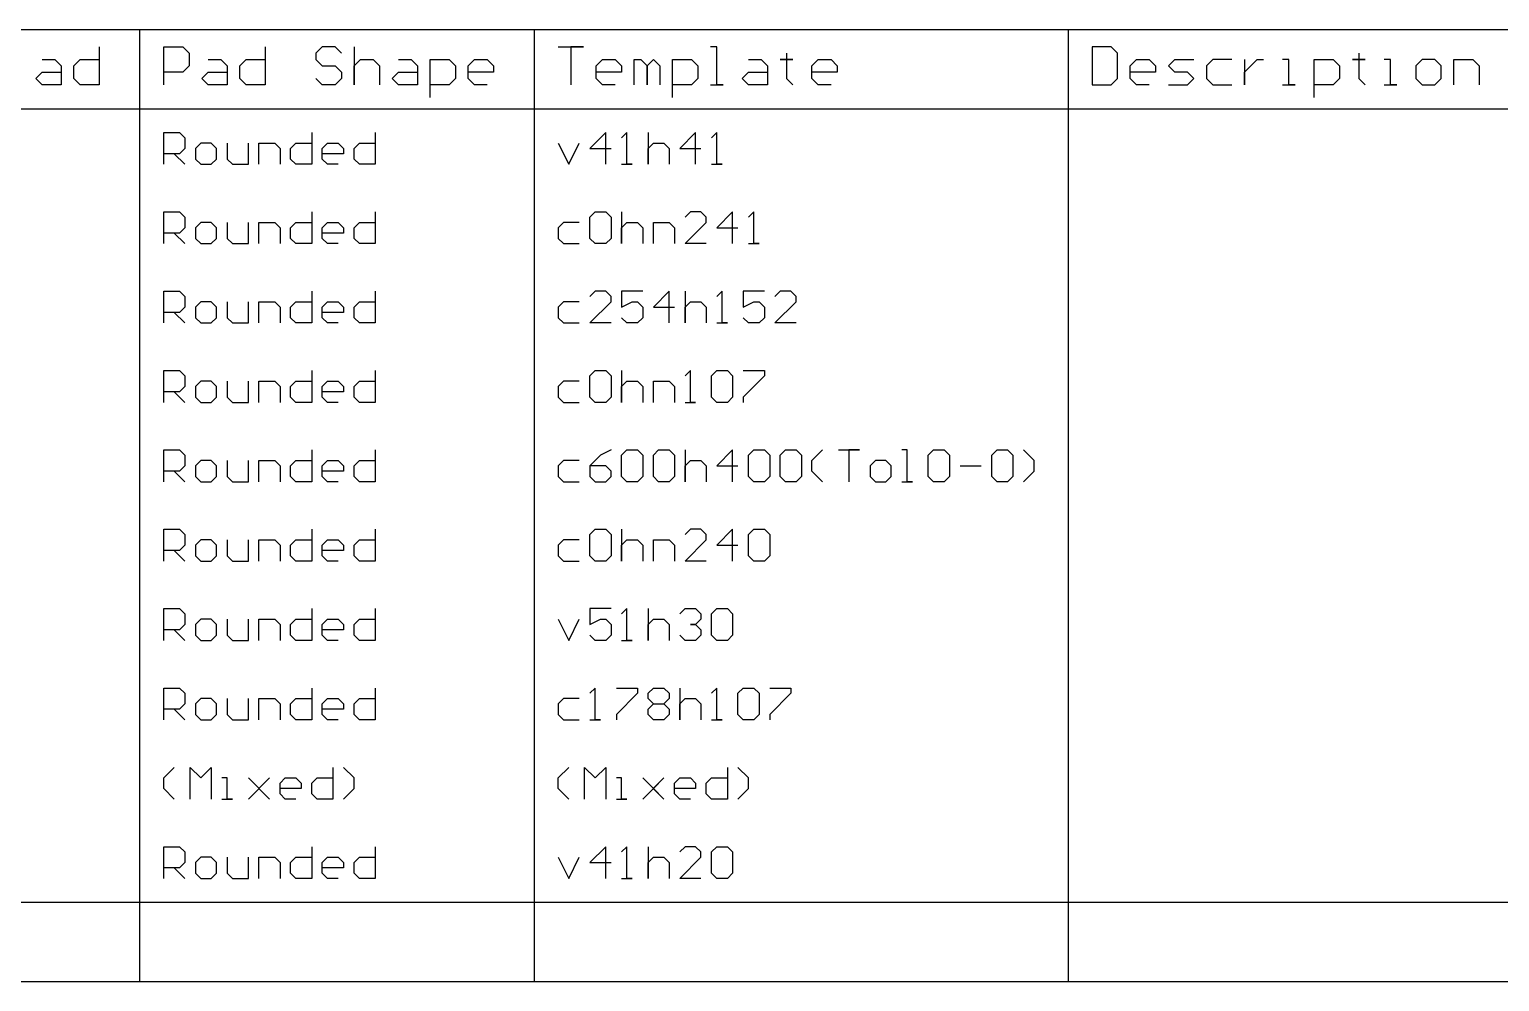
# Model space of a CAD drawing. Header units: millimetres. Extents: x 7.3 to 18.4, y 2.4 to 9.4.
# Drawn here: x 12.853 to 15.633, y 7.647 to 9.447 of the extents above; entities that cross this region are included whole.
import ezdxf

# ---------------------------------------------------------------- set-up
doc = ezdxf.new("R2010")
doc.units = ezdxf.units.MM
doc.header["$MEASUREMENT"] = 0
doc.layers.add('DrillDrawing', color=1, linetype='Continuous')

msp = doc.modelspace()

# ---------------------------------------------------------------- linework, layer by layer
at = {"layer": 'DrillDrawing'}
for p, q in [((7.3225, 9.4475), (18.3834, 9.4475)), ((13.0619, 7.6475), (13.0619, 9.4475)), ((13.8077, 7.6475), (13.8077, 9.4475)), ((14.8174, 7.6475), (14.8174, 9.4475)), ((12.9849, 9.4145), (12.9849, 9.3425)), ((13.1069, 9.3425), (13.1069, 9.4145)), ((13.1069, 9.4145), (13.1429, 9.4145)), ((13.1429, 9.4145), (13.1549, 9.4025)), ((13.1549, 9.4025), (13.1549, 9.3785)), ((13.2989, 9.4145), (13.2989, 9.3425)), ((13.4068, 9.4145), (13.3948, 9.4025)), ((13.3948, 9.4025), (13.3948, 9.3905)), ((13.4308, 9.4145), (13.4068, 9.4145)), ((13.4428, 9.4025), (13.4308, 9.4145)), ((13.4668, 9.4145), (13.4668, 9.3425)), ((13.8527, 9.4145), (13.9007, 9.4145)), ((13.9007, 9.4145), (13.8767, 9.4145)), ((13.8767, 9.4145), (13.8767, 9.3425)), ((14.1526, 9.4145), (14.1406, 9.4145)), ((14.1526, 9.3425), (14.1526, 9.4145)), ((14.2846, 9.4025), (14.2846, 9.3905)), ((14.8624, 9.4145), (14.8624, 9.3425)), ((14.8984, 9.4145), (14.8624, 9.4145)), ((14.9104, 9.4025), (14.8984, 9.4145)), ((14.9104, 9.3545), (14.9104, 9.4025)), ((15.3663, 9.4025), (15.3663, 9.3905)), ((12.877, 9.3905), (12.9009, 9.3905)), ((12.9009, 9.3905), (12.9129, 9.3785)), ((12.9129, 9.3785), (12.9129, 9.3425)), ((12.9369, 9.3785), (12.9489, 9.3905)), ((12.9369, 9.3545), (12.9369, 9.3785)), ((12.9489, 9.3905), (12.9849, 9.3905)), ((13.1549, 9.3785), (13.1429, 9.3665)), ((13.1909, 9.3905), (13.2149, 9.3905)), ((13.2149, 9.3905), (13.2269, 9.3785)), ((13.2269, 9.3785), (13.2269, 9.3425)), ((13.2509, 9.3785), (13.2629, 9.3905)), ((13.2509, 9.3545), (13.2509, 9.3785)), ((13.2629, 9.3905), (13.2989, 9.3905)), ((13.3948, 9.3905), (13.4068, 9.3785)), ((13.4068, 9.3785), (13.4308, 9.3785)), ((13.4308, 9.3785), (13.4428, 9.3665)), ((13.4668, 9.3785), (13.4788, 9.3905)), ((13.4668, 9.3425), (13.4668, 9.3785)), ((13.4788, 9.3905), (13.5028, 9.3905)), ((13.5028, 9.3905), (13.5148, 9.3785)), ((13.5148, 9.3785), (13.5148, 9.3425)), ((13.5508, 9.3905), (13.5748, 9.3905)), ((13.5748, 9.3905), (13.5868, 9.3785)), ((13.5868, 9.3785), (13.5868, 9.3425)), ((13.6108, 9.3185), (13.6108, 9.3905)), ((13.6108, 9.3905), (13.6467, 9.3905)), ((13.6467, 9.3905), (13.6587, 9.3785)), ((13.6587, 9.3785), (13.6587, 9.3545)), ((13.6827, 9.3785), (13.6947, 9.3905)), ((13.6827, 9.3545), (13.6827, 9.3785)), ((13.6947, 9.3905), (13.7187, 9.3905)), ((13.7187, 9.3905), (13.7307, 9.3785)), ((13.7307, 9.3785), (13.7307, 9.3665)), ((13.9247, 9.3785), (13.9367, 9.3905)), ((13.9247, 9.3545), (13.9247, 9.3785)), ((13.9367, 9.3905), (13.9607, 9.3905)), ((13.9607, 9.3905), (13.9727, 9.3785)), ((13.9727, 9.3785), (13.9727, 9.3665)), ((13.9967, 9.3425), (13.9967, 9.3905)), ((13.9967, 9.3905), (14.0087, 9.3905)), ((14.0087, 9.3905), (14.0207, 9.3785)), ((14.0207, 9.3785), (14.0327, 9.3905)), ((14.0207, 9.3785), (14.0207, 9.3425)), ((14.0207, 9.3425), (14.0207, 9.3785)), ((14.0327, 9.3905), (14.0447, 9.3785)), ((14.0447, 9.3785), (14.0447, 9.3425)), ((14.0687, 9.3185), (14.0687, 9.3905)), ((14.0687, 9.3905), (14.1046, 9.3905)), ((14.1046, 9.3905), (14.1166, 9.3785)), ((14.1166, 9.3785), (14.1166, 9.3545)), ((14.2126, 9.3905), (14.2366, 9.3905)), ((14.2366, 9.3905), (14.2486, 9.3785)), ((14.2486, 9.3785), (14.2486, 9.3425)), ((14.2846, 9.3905), (14.2726, 9.3905)), ((14.2726, 9.3905), (14.2966, 9.3905)), ((14.2966, 9.3905), (14.2846, 9.3905)), ((14.2846, 9.3905), (14.2846, 9.3545)), ((14.3326, 9.3785), (14.3446, 9.3905)), ((14.3326, 9.3545), (14.3326, 9.3785)), ((14.3446, 9.3905), (14.3686, 9.3905)), ((14.3686, 9.3905), (14.3805, 9.3785)), ((14.3805, 9.3785), (14.3805, 9.3665)), ((14.9344, 9.3785), (14.9464, 9.3905)), ((14.9344, 9.3545), (14.9344, 9.3785)), ((14.9464, 9.3905), (14.9704, 9.3905)), ((14.9704, 9.3905), (14.9824, 9.3785)), ((14.9824, 9.3785), (14.9824, 9.3665)), ((15.0064, 9.3785), (15.0184, 9.3905)), ((15.0184, 9.3665), (15.0064, 9.3785)), ((15.0184, 9.3905), (15.0544, 9.3905)), ((15.0904, 9.3905), (15.0784, 9.3785)), ((15.0784, 9.3785), (15.0784, 9.3545)), ((15.1263, 9.3905), (15.0904, 9.3905)), ((15.1503, 9.3905), (15.1503, 9.3425)), ((15.1503, 9.3665), (15.1623, 9.3785)), ((15.1623, 9.3785), (15.1743, 9.3905)), ((15.1743, 9.3905), (15.1863, 9.3905)), ((15.2343, 9.3905), (15.2223, 9.3905)), ((15.2343, 9.3425), (15.2343, 9.3905)), ((15.2823, 9.3185), (15.2823, 9.3905)), ((15.2823, 9.3905), (15.3183, 9.3905)), ((15.3183, 9.3905), (15.3303, 9.3785)), ((15.3303, 9.3785), (15.3303, 9.3545)), ((15.3663, 9.3905), (15.3543, 9.3905)), ((15.3543, 9.3905), (15.3783, 9.3905)), ((15.3783, 9.3905), (15.3663, 9.3905)), ((15.3663, 9.3905), (15.3663, 9.3545)), ((15.4262, 9.3905), (15.4143, 9.3905)), ((15.4262, 9.3425), (15.4262, 9.3905)), ((15.4862, 9.3905), (15.4742, 9.3785)), ((15.4742, 9.3785), (15.4742, 9.3545)), ((15.5102, 9.3905), (15.4862, 9.3905)), ((15.5222, 9.3785), (15.5102, 9.3905)), ((15.5222, 9.3545), (15.5222, 9.3785)), ((15.5462, 9.3425), (15.5462, 9.3905)), ((15.5462, 9.3905), (15.5822, 9.3905)), ((15.5822, 9.3905), (15.5942, 9.3785)), ((15.5942, 9.3785), (15.5942, 9.3425)), ((12.865, 9.3545), (12.877, 9.3665)), ((12.877, 9.3425), (12.865, 9.3545)), ((12.877, 9.3665), (12.9129, 9.3665)), ((12.9129, 9.3425), (12.877, 9.3425)), ((12.9489, 9.3425), (12.9369, 9.3545)), ((12.9849, 9.3425), (12.9489, 9.3425)), ((13.1429, 9.3665), (13.1069, 9.3665)), ((13.1789, 9.3545), (13.1909, 9.3665)), ((13.1909, 9.3425), (13.1789, 9.3545)), ((13.1909, 9.3665), (13.2269, 9.3665)), ((13.2269, 9.3425), (13.1909, 9.3425)), ((13.2629, 9.3425), (13.2509, 9.3545)), ((13.2989, 9.3425), (13.2629, 9.3425)), ((13.4068, 9.3425), (13.3948, 9.3545)), ((13.4308, 9.3425), (13.4068, 9.3425)), ((13.4428, 9.3545), (13.4308, 9.3425)), ((13.4428, 9.3665), (13.4428, 9.3545)), ((13.5388, 9.3545), (13.5508, 9.3665)), ((13.5508, 9.3425), (13.5388, 9.3545)), ((13.5508, 9.3665), (13.5868, 9.3665)), ((13.5868, 9.3425), (13.5508, 9.3425)), ((13.6467, 9.3425), (13.6108, 9.3425)), ((13.6587, 9.3545), (13.6467, 9.3425)), ((13.7307, 9.3665), (13.6827, 9.3665)), ((13.6947, 9.3425), (13.6827, 9.3545)), ((13.7187, 9.3425), (13.6947, 9.3425)), ((13.9727, 9.3665), (13.9247, 9.3665)), ((13.9367, 9.3425), (13.9247, 9.3545)), ((13.9607, 9.3425), (13.9367, 9.3425)), ((14.1046, 9.3425), (14.0687, 9.3425)), ((14.1166, 9.3545), (14.1046, 9.3425)), ((14.1406, 9.3425), (14.1646, 9.3425)), ((14.1646, 9.3425), (14.1526, 9.3425)), ((14.2006, 9.3545), (14.2126, 9.3665)), ((14.2126, 9.3425), (14.2006, 9.3545)), ((14.2126, 9.3665), (14.2486, 9.3665)), ((14.2486, 9.3425), (14.2126, 9.3425)), ((14.2846, 9.3545), (14.2966, 9.3425)), ((14.3805, 9.3665), (14.3326, 9.3665)), ((14.3446, 9.3425), (14.3326, 9.3545)), ((14.3686, 9.3425), (14.3446, 9.3425)), ((14.8624, 9.3425), (14.8984, 9.3425)), ((14.8984, 9.3425), (14.9104, 9.3545)), ((14.9824, 9.3665), (14.9344, 9.3665)), ((14.9464, 9.3425), (14.9344, 9.3545)), ((14.9704, 9.3425), (14.9464, 9.3425)), ((15.0064, 9.3425), (15.0424, 9.3425)), ((15.0424, 9.3665), (15.0184, 9.3665)), ((15.0544, 9.3545), (15.0424, 9.3665)), ((15.0424, 9.3425), (15.0544, 9.3545)), ((15.0784, 9.3545), (15.0904, 9.3425)), ((15.0904, 9.3425), (15.1263, 9.3425)), ((15.1503, 9.3425), (15.1503, 9.3665)), ((15.2223, 9.3425), (15.2463, 9.3425)), ((15.2463, 9.3425), (15.2343, 9.3425)), ((15.3183, 9.3425), (15.2823, 9.3425)), ((15.3303, 9.3545), (15.3183, 9.3425)), ((15.3663, 9.3545), (15.3783, 9.3425)), ((15.4143, 9.3425), (15.4382, 9.3425)), ((15.4382, 9.3425), (15.4262, 9.3425)), ((15.4742, 9.3545), (15.4862, 9.3425)), ((15.4862, 9.3425), (15.5102, 9.3425)), ((15.5102, 9.3425), (15.5222, 9.3545)), ((7.3225, 9.2975), (18.3834, 9.2975)), ((13.1069, 9.1925), (13.1069, 9.2525)), ((13.1069, 9.2525), (13.1369, 9.2525)), ((13.1369, 9.2525), (13.1469, 9.2425)), ((13.1469, 9.2425), (13.1469, 9.2225)), ((13.1769, 9.2325), (13.1669, 9.2225)), ((13.1969, 9.2325), (13.1769, 9.2325)), ((13.2069, 9.2225), (13.1969, 9.2325)), ((13.2269, 9.2325), (13.2269, 9.2025)), ((13.2669, 9.1925), (13.2669, 9.2325)), ((13.2869, 9.1925), (13.2869, 9.2325)), ((13.2869, 9.2325), (13.3169, 9.2325)), ((13.3169, 9.2325), (13.3269, 9.2225)), ((13.3468, 9.2225), (13.3568, 9.2325)), ((13.3568, 9.2325), (13.3868, 9.2325)), ((13.3868, 9.2525), (13.3868, 9.1925)), ((13.4068, 9.2225), (13.4168, 9.2325)), ((13.4168, 9.2325), (13.4368, 9.2325)), ((13.4368, 9.2325), (13.4468, 9.2225)), ((13.4668, 9.2225), (13.4768, 9.2325)), ((13.4768, 9.2325), (13.5068, 9.2325)), ((13.5068, 9.2525), (13.5068, 9.1925)), ((13.8527, 9.2325), (13.8727, 9.1925)), ((13.8727, 9.1925), (13.8927, 9.2325)), ((13.9427, 9.2525), (13.9127, 9.2225)), ((13.9427, 9.1925), (13.9427, 9.2525)), ((13.9827, 9.2525), (13.9727, 9.2425)), ((13.9827, 9.1925), (13.9827, 9.2525)), ((14.0227, 9.2525), (14.0227, 9.1925)), ((14.0227, 9.2225), (14.0327, 9.2325)), ((14.0327, 9.2325), (14.0527, 9.2325)), ((14.0527, 9.2325), (14.0627, 9.2225)), ((14.1126, 9.2525), (14.0826, 9.2225)), ((14.1126, 9.1925), (14.1126, 9.2525)), ((14.1526, 9.2525), (14.1426, 9.2425)), ((14.1526, 9.1925), (14.1526, 9.2525)), ((13.1369, 9.2125), (13.1069, 9.2125)), ((13.1269, 9.2125), (13.1469, 9.1925)), ((13.1469, 9.2225), (13.1369, 9.2125)), ((13.1669, 9.2225), (13.1669, 9.2025)), ((13.1669, 9.2025), (13.1769, 9.1925)), ((13.1969, 9.1925), (13.2069, 9.2025)), ((13.2069, 9.2025), (13.2069, 9.2225)), ((13.2269, 9.2025), (13.2369, 9.1925)), ((13.3269, 9.2225), (13.3269, 9.1925)), ((13.3468, 9.2025), (13.3468, 9.2225)), ((13.3568, 9.1925), (13.3468, 9.2025)), ((13.4068, 9.2025), (13.4068, 9.2225)), ((13.4468, 9.2125), (13.4068, 9.2125)), ((13.4168, 9.1925), (13.4068, 9.2025)), ((13.4468, 9.2225), (13.4468, 9.2125)), ((13.4668, 9.2025), (13.4668, 9.2225)), ((13.4768, 9.1925), (13.4668, 9.2025)), ((13.9127, 9.2225), (13.9527, 9.2225)), ((14.0227, 9.1925), (14.0227, 9.2225)), ((14.0627, 9.2225), (14.0627, 9.1925)), ((14.0826, 9.2225), (14.1226, 9.2225)), ((13.1769, 9.1925), (13.1969, 9.1925)), ((13.2369, 9.1925), (13.2669, 9.1925)), ((13.3868, 9.1925), (13.3568, 9.1925)), ((13.4368, 9.1925), (13.4168, 9.1925)), ((13.5068, 9.1925), (13.4768, 9.1925)), ((13.9727, 9.1925), (13.9927, 9.1925)), ((13.9927, 9.1925), (13.9827, 9.1925)), ((14.1426, 9.1925), (14.1626, 9.1925)), ((14.1626, 9.1925), (14.1526, 9.1925)), ((13.1069, 9.0425), (13.1069, 9.1025)), ((13.1069, 9.1025), (13.1369, 9.1025)), ((13.1369, 9.1025), (13.1469, 9.0925)), ((13.1469, 9.0925), (13.1469, 9.0725)), ((13.3868, 9.1025), (13.3868, 9.0425)), ((13.5068, 9.1025), (13.5068, 9.0425)), ((13.9127, 9.0925), (13.9227, 9.1025)), ((13.9127, 9.0525), (13.9127, 9.0925)), ((13.9227, 9.1025), (13.9427, 9.1025)), ((13.9427, 9.1025), (13.9527, 9.0925)), ((13.9527, 9.0925), (13.9527, 9.0525)), ((13.9727, 9.1025), (13.9727, 9.0425)), ((14.1026, 9.1025), (14.0926, 9.0925)), ((14.1226, 9.1025), (14.1026, 9.1025)), ((14.1326, 9.0925), (14.1226, 9.1025)), ((14.1326, 9.0825), (14.1326, 9.0925)), ((14.1826, 9.1025), (14.1526, 9.0725)), ((14.1826, 9.0425), (14.1826, 9.1025)), ((14.2226, 9.1025), (14.2126, 9.0925)), ((14.2226, 9.0425), (14.2226, 9.1025)), ((13.1369, 9.0625), (13.1069, 9.0625)), ((13.1269, 9.0625), (13.1469, 9.0425)), ((13.1469, 9.0725), (13.1369, 9.0625)), ((13.1769, 9.0825), (13.1669, 9.0725)), ((13.1669, 9.0725), (13.1669, 9.0525)), ((13.1969, 9.0825), (13.1769, 9.0825)), ((13.2069, 9.0725), (13.1969, 9.0825)), ((13.2069, 9.0525), (13.2069, 9.0725)), ((13.2269, 9.0825), (13.2269, 9.0525)), ((13.2669, 9.0425), (13.2669, 9.0825)), ((13.2869, 9.0425), (13.2869, 9.0825)), ((13.2869, 9.0825), (13.3169, 9.0825)), ((13.3169, 9.0825), (13.3269, 9.0725)), ((13.3269, 9.0725), (13.3269, 9.0425)), ((13.3468, 9.0725), (13.3568, 9.0825)), ((13.3468, 9.0525), (13.3468, 9.0725)), ((13.3568, 9.0825), (13.3868, 9.0825)), ((13.4068, 9.0725), (13.4168, 9.0825)), ((13.4068, 9.0525), (13.4068, 9.0725)), ((13.4468, 9.0625), (13.4068, 9.0625)), ((13.4168, 9.0825), (13.4368, 9.0825)), ((13.4368, 9.0825), (13.4468, 9.0725)), ((13.4468, 9.0725), (13.4468, 9.0625)), ((13.4668, 9.0725), (13.4768, 9.0825)), ((13.4668, 9.0525), (13.4668, 9.0725)), ((13.4768, 9.0825), (13.5068, 9.0825)), ((13.8627, 9.0825), (13.8527, 9.0725)), ((13.8527, 9.0725), (13.8527, 9.0525)), ((13.8927, 9.0825), (13.8627, 9.0825)), ((13.9727, 9.0725), (13.9827, 9.0825)), ((13.9727, 9.0425), (13.9727, 9.0725)), ((13.9827, 9.0825), (14.0027, 9.0825)), ((14.0027, 9.0825), (14.0127, 9.0725)), ((14.0127, 9.0725), (14.0127, 9.0425)), ((14.0327, 9.0425), (14.0327, 9.0825)), ((14.0327, 9.0825), (14.0627, 9.0825)), ((14.0627, 9.0825), (14.0726, 9.0725)), ((14.0726, 9.0725), (14.0726, 9.0425)), ((14.0926, 9.0425), (14.1326, 9.0825)), ((14.1526, 9.0725), (14.1926, 9.0725)), ((13.1669, 9.0525), (13.1769, 9.0425)), ((13.1769, 9.0425), (13.1969, 9.0425)), ((13.1969, 9.0425), (13.2069, 9.0525)), ((13.2269, 9.0525), (13.2369, 9.0425)), ((13.2369, 9.0425), (13.2669, 9.0425)), ((13.3568, 9.0425), (13.3468, 9.0525)), ((13.3868, 9.0425), (13.3568, 9.0425)), ((13.4168, 9.0425), (13.4068, 9.0525)), ((13.4368, 9.0425), (13.4168, 9.0425)), ((13.4768, 9.0425), (13.4668, 9.0525)), ((13.5068, 9.0425), (13.4768, 9.0425)), ((13.8527, 9.0525), (13.8627, 9.0425)), ((13.8627, 9.0425), (13.8927, 9.0425)), ((13.9227, 9.0425), (13.9127, 9.0525)), ((13.9427, 9.0425), (13.9227, 9.0425)), ((13.9527, 9.0525), (13.9427, 9.0425)), ((14.1326, 9.0425), (14.0926, 9.0425)), ((14.2126, 9.0425), (14.2326, 9.0425)), ((14.2326, 9.0425), (14.2226, 9.0425)), ((13.1069, 8.8925), (13.1069, 8.9525)), ((13.1069, 8.9525), (13.1369, 8.9525)), ((13.1369, 8.9525), (13.1469, 8.9425)), ((13.3868, 8.9525), (13.3868, 8.8925)), ((13.5068, 8.9525), (13.5068, 8.8925)), ((13.9227, 8.9525), (13.9127, 8.9425)), ((13.9427, 8.9525), (13.9227, 8.9525)), ((13.9527, 8.9425), (13.9427, 8.9525)), ((14.0127, 8.9525), (13.9727, 8.9525)), ((13.9727, 8.9525), (13.9727, 8.9225)), ((14.0627, 8.9525), (14.0327, 8.9225)), ((14.0627, 8.8925), (14.0627, 8.9525)), ((14.0926, 8.9525), (14.0926, 8.8925)), ((14.1626, 8.9525), (14.1526, 8.9425)), ((14.1626, 8.8925), (14.1626, 8.9525)), ((14.2426, 8.9525), (14.2026, 8.9525)), ((14.2026, 8.9525), (14.2026, 8.9225)), ((14.2726, 8.9525), (14.2626, 8.9425)), ((14.2926, 8.9525), (14.2726, 8.9525)), ((14.3026, 8.9425), (14.2926, 8.9525)), ((13.1469, 8.9425), (13.1469, 8.9225)), ((13.1769, 8.9325), (13.1669, 8.9225)), ((13.1969, 8.9325), (13.1769, 8.9325)), ((13.2069, 8.9225), (13.1969, 8.9325)), ((13.2269, 8.9325), (13.2269, 8.9025)), ((13.2669, 8.8925), (13.2669, 8.9325)), ((13.2869, 8.8925), (13.2869, 8.9325)), ((13.2869, 8.9325), (13.3169, 8.9325)), ((13.3169, 8.9325), (13.3269, 8.9225)), ((13.3468, 8.9225), (13.3568, 8.9325)), ((13.3568, 8.9325), (13.3868, 8.9325)), ((13.4068, 8.9225), (13.4168, 8.9325)), ((13.4168, 8.9325), (13.4368, 8.9325)), ((13.4368, 8.9325), (13.4468, 8.9225)), ((13.4668, 8.9225), (13.4768, 8.9325)), ((13.4768, 8.9325), (13.5068, 8.9325)), ((13.8627, 8.9325), (13.8527, 8.9225)), ((13.8927, 8.9325), (13.8627, 8.9325)), ((13.9127, 8.8925), (13.9527, 8.9325)), ((13.9527, 8.9325), (13.9527, 8.9425)), ((13.9727, 8.9225), (13.9927, 8.9325)), ((13.9927, 8.9325), (14.0027, 8.9325)), ((14.0027, 8.9325), (14.0127, 8.9225)), ((14.0926, 8.9225), (14.1026, 8.9325)), ((14.1026, 8.9325), (14.1226, 8.9325)), ((14.1226, 8.9325), (14.1326, 8.9225)), ((14.2026, 8.9225), (14.2226, 8.9325)), ((14.2226, 8.9325), (14.2326, 8.9325)), ((14.2326, 8.9325), (14.2426, 8.9225)), ((14.2626, 8.8925), (14.3026, 8.9325)), ((14.3026, 8.9325), (14.3026, 8.9425)), ((13.1369, 8.9125), (13.1069, 8.9125)), ((13.1269, 8.9125), (13.1469, 8.8925)), ((13.1469, 8.9225), (13.1369, 8.9125)), ((13.1669, 8.9225), (13.1669, 8.9025)), ((13.1669, 8.9025), (13.1769, 8.8925)), ((13.1969, 8.8925), (13.2069, 8.9025)), ((13.2069, 8.9025), (13.2069, 8.9225)), ((13.2269, 8.9025), (13.2369, 8.8925)), ((13.3269, 8.9225), (13.3269, 8.8925)), ((13.3468, 8.9025), (13.3468, 8.9225)), ((13.3568, 8.8925), (13.3468, 8.9025)), ((13.4068, 8.9025), (13.4068, 8.9225)), ((13.4468, 8.9125), (13.4068, 8.9125)), ((13.4168, 8.8925), (13.4068, 8.9025)), ((13.4468, 8.9225), (13.4468, 8.9125)), ((13.4668, 8.9025), (13.4668, 8.9225)), ((13.4768, 8.8925), (13.4668, 8.9025)), ((13.8527, 8.9225), (13.8527, 8.9025)), ((13.8527, 8.9025), (13.8627, 8.8925)), ((13.9827, 8.8925), (13.9727, 8.9025)), ((14.0127, 8.9025), (14.0027, 8.8925)), ((14.0127, 8.9225), (14.0127, 8.9025)), ((14.0327, 8.9225), (14.0726, 8.9225)), ((14.0926, 8.8925), (14.0926, 8.9225)), ((14.1326, 8.9225), (14.1326, 8.8925)), ((14.2126, 8.8925), (14.2026, 8.9025)), ((14.2426, 8.9025), (14.2326, 8.8925)), ((14.2426, 8.9225), (14.2426, 8.9025)), ((13.1769, 8.8925), (13.1969, 8.8925)), ((13.2369, 8.8925), (13.2669, 8.8925)), ((13.3868, 8.8925), (13.3568, 8.8925)), ((13.4368, 8.8925), (13.4168, 8.8925)), ((13.5068, 8.8925), (13.4768, 8.8925)), ((13.8627, 8.8925), (13.8927, 8.8925)), ((13.9527, 8.8925), (13.9127, 8.8925)), ((14.0027, 8.8925), (13.9827, 8.8925)), ((14.1526, 8.8925), (14.1726, 8.8925)), ((14.1726, 8.8925), (14.1626, 8.8925)), ((14.2326, 8.8925), (14.2126, 8.8925)), ((14.3026, 8.8925), (14.2626, 8.8925)), ((13.1069, 8.7425), (13.1069, 8.8025)), ((13.1069, 8.8025), (13.1369, 8.8025)), ((13.1369, 8.8025), (13.1469, 8.7925)), ((13.1469, 8.7925), (13.1469, 8.7725)), ((13.3868, 8.8025), (13.3868, 8.7425)), ((13.5068, 8.8025), (13.5068, 8.7425)), ((13.9127, 8.7925), (13.9227, 8.8025)), ((13.9127, 8.7525), (13.9127, 8.7925)), ((13.9227, 8.8025), (13.9427, 8.8025)), ((13.9427, 8.8025), (13.9527, 8.7925)), ((13.9527, 8.7925), (13.9527, 8.7525)), ((13.9727, 8.8025), (13.9727, 8.7425)), ((14.1026, 8.8025), (14.0926, 8.7925)), ((14.1026, 8.7425), (14.1026, 8.8025)), ((14.1426, 8.7925), (14.1526, 8.8025)), ((14.1426, 8.7525), (14.1426, 8.7925)), ((14.1526, 8.8025), (14.1726, 8.8025)), ((14.1726, 8.8025), (14.1826, 8.7925)), ((14.1826, 8.7925), (14.1826, 8.7525)), ((14.2026, 8.8025), (14.2426, 8.8025)), ((14.2426, 8.7925), (14.2026, 8.7525)), ((14.2426, 8.8025), (14.2426, 8.7925)), ((13.1369, 8.7625), (13.1069, 8.7625)), ((13.1269, 8.7625), (13.1469, 8.7425)), ((13.1469, 8.7725), (13.1369, 8.7625)), ((13.1769, 8.7825), (13.1669, 8.7725)), ((13.1669, 8.7725), (13.1669, 8.7525)), ((13.1969, 8.7825), (13.1769, 8.7825)), ((13.2069, 8.7725), (13.1969, 8.7825)), ((13.2069, 8.7525), (13.2069, 8.7725)), ((13.2269, 8.7825), (13.2269, 8.7525)), ((13.2669, 8.7425), (13.2669, 8.7825)), ((13.2869, 8.7425), (13.2869, 8.7825)), ((13.2869, 8.7825), (13.3169, 8.7825)), ((13.3169, 8.7825), (13.3269, 8.7725)), ((13.3269, 8.7725), (13.3269, 8.7425)), ((13.3468, 8.7725), (13.3568, 8.7825)), ((13.3468, 8.7525), (13.3468, 8.7725)), ((13.3568, 8.7825), (13.3868, 8.7825)), ((13.4068, 8.7725), (13.4168, 8.7825)), ((13.4068, 8.7525), (13.4068, 8.7725)), ((13.4468, 8.7625), (13.4068, 8.7625)), ((13.4168, 8.7825), (13.4368, 8.7825)), ((13.4368, 8.7825), (13.4468, 8.7725)), ((13.4468, 8.7725), (13.4468, 8.7625)), ((13.4668, 8.7725), (13.4768, 8.7825)), ((13.4668, 8.7525), (13.4668, 8.7725)), ((13.4768, 8.7825), (13.5068, 8.7825)), ((13.8627, 8.7825), (13.8527, 8.7725)), ((13.8527, 8.7725), (13.8527, 8.7525)), ((13.8927, 8.7825), (13.8627, 8.7825)), ((13.9727, 8.7725), (13.9827, 8.7825)), ((13.9727, 8.7425), (13.9727, 8.7725)), ((13.9827, 8.7825), (14.0027, 8.7825)), ((14.0027, 8.7825), (14.0127, 8.7725)), ((14.0127, 8.7725), (14.0127, 8.7425)), ((14.0327, 8.7425), (14.0327, 8.7825)), ((14.0327, 8.7825), (14.0627, 8.7825)), ((14.0627, 8.7825), (14.0726, 8.7725)), ((14.0726, 8.7725), (14.0726, 8.7425)), ((13.1669, 8.7525), (13.1769, 8.7425)), ((13.1769, 8.7425), (13.1969, 8.7425)), ((13.1969, 8.7425), (13.2069, 8.7525)), ((13.2269, 8.7525), (13.2369, 8.7425)), ((13.2369, 8.7425), (13.2669, 8.7425)), ((13.3568, 8.7425), (13.3468, 8.7525)), ((13.3868, 8.7425), (13.3568, 8.7425)), ((13.4168, 8.7425), (13.4068, 8.7525)), ((13.4368, 8.7425), (13.4168, 8.7425)), ((13.4768, 8.7425), (13.4668, 8.7525)), ((13.5068, 8.7425), (13.4768, 8.7425)), ((13.8527, 8.7525), (13.8627, 8.7425)), ((13.8627, 8.7425), (13.8927, 8.7425)), ((13.9227, 8.7425), (13.9127, 8.7525)), ((13.9427, 8.7425), (13.9227, 8.7425)), ((13.9527, 8.7525), (13.9427, 8.7425)), ((14.0926, 8.7425), (14.1126, 8.7425)), ((14.1126, 8.7425), (14.1026, 8.7425)), ((14.1526, 8.7425), (14.1426, 8.7525)), ((14.1726, 8.7425), (14.1526, 8.7425)), ((14.1826, 8.7525), (14.1726, 8.7425)), ((14.2026, 8.7525), (14.2026, 8.7425)), ((13.1069, 8.5925), (13.1069, 8.6525)), ((13.1069, 8.6525), (13.1369, 8.6525)), ((13.1369, 8.6525), (13.1469, 8.6425)), ((13.3868, 8.6525), (13.3868, 8.5925)), ((13.5068, 8.6525), (13.5068, 8.5925)), ((13.9527, 8.6525), (13.9327, 8.6425)), ((13.9727, 8.6425), (13.9827, 8.6525)), ((13.9827, 8.6525), (14.0027, 8.6525)), ((14.0027, 8.6525), (14.0127, 8.6425)), ((14.0327, 8.6425), (14.0427, 8.6525)), ((14.0427, 8.6525), (14.0627, 8.6525)), ((14.0627, 8.6525), (14.0726, 8.6425)), ((14.0926, 8.6525), (14.0926, 8.5925)), ((14.1826, 8.6525), (14.1526, 8.6225)), ((14.1826, 8.5925), (14.1826, 8.6525)), ((14.2126, 8.6425), (14.2226, 8.6525)), ((14.2226, 8.6525), (14.2426, 8.6525)), ((14.2426, 8.6525), (14.2526, 8.6425)), ((14.2726, 8.6425), (14.2826, 8.6525)), ((14.2826, 8.6525), (14.3026, 8.6525)), ((14.3026, 8.6525), (14.3126, 8.6425)), ((14.3326, 8.6325), (14.3526, 8.6525)), ((14.3825, 8.6525), (14.4225, 8.6525)), ((14.4225, 8.6525), (14.4025, 8.6525)), ((14.4025, 8.6525), (14.4025, 8.5925)), ((14.5125, 8.6525), (14.5025, 8.6525)), ((14.5125, 8.5925), (14.5125, 8.6525)), ((14.5525, 8.6425), (14.5625, 8.6525)), ((14.5625, 8.6525), (14.5825, 8.6525)), ((14.5825, 8.6525), (14.5925, 8.6425)), ((14.6725, 8.6425), (14.6825, 8.6525)), ((14.6825, 8.6525), (14.7024, 8.6525)), ((14.7024, 8.6525), (14.7124, 8.6425)), ((14.7524, 8.6325), (14.7324, 8.6525)), ((13.1469, 8.6225), (13.1369, 8.6125)), ((13.1469, 8.6425), (13.1469, 8.6225)), ((13.1769, 8.6325), (13.1669, 8.6225)), ((13.1669, 8.6225), (13.1669, 8.6025)), ((13.1969, 8.6325), (13.1769, 8.6325)), ((13.2069, 8.6225), (13.1969, 8.6325)), ((13.2069, 8.6025), (13.2069, 8.6225)), ((13.2269, 8.6325), (13.2269, 8.6025)), ((13.2669, 8.5925), (13.2669, 8.6325)), ((13.2869, 8.5925), (13.2869, 8.6325)), ((13.2869, 8.6325), (13.3169, 8.6325)), ((13.3169, 8.6325), (13.3269, 8.6225)), ((13.3269, 8.6225), (13.3269, 8.5925)), ((13.3468, 8.6225), (13.3568, 8.6325)), ((13.3468, 8.6025), (13.3468, 8.6225)), ((13.3568, 8.6325), (13.3868, 8.6325)), ((13.4068, 8.6225), (13.4168, 8.6325)), ((13.4068, 8.6025), (13.4068, 8.6225)), ((13.4168, 8.6325), (13.4368, 8.6325)), ((13.4368, 8.6325), (13.4468, 8.6225)), ((13.4468, 8.6225), (13.4468, 8.6125)), ((13.4668, 8.6225), (13.4768, 8.6325)), ((13.4668, 8.6025), (13.4668, 8.6225)), ((13.4768, 8.6325), (13.5068, 8.6325)), ((13.8627, 8.6325), (13.8527, 8.6225)), ((13.8527, 8.6225), (13.8527, 8.6025)), ((13.8927, 8.6325), (13.8627, 8.6325)), ((13.9327, 8.6425), (13.9127, 8.6225)), ((13.9127, 8.6225), (13.9127, 8.6025)), ((13.9427, 8.6225), (13.9127, 8.6225)), ((13.9527, 8.6125), (13.9427, 8.6225)), ((13.9727, 8.6025), (13.9727, 8.6425)), ((14.0127, 8.6425), (14.0127, 8.6025)), ((14.0327, 8.6025), (14.0327, 8.6425)), ((14.0726, 8.6425), (14.0726, 8.6025)), ((14.0926, 8.6225), (14.1026, 8.6325)), ((14.0926, 8.5925), (14.0926, 8.6225)), ((14.1026, 8.6325), (14.1226, 8.6325)), ((14.1226, 8.6325), (14.1326, 8.6225)), ((14.1326, 8.6225), (14.1326, 8.5925)), ((14.1526, 8.6225), (14.1926, 8.6225)), ((14.2126, 8.6025), (14.2126, 8.6425)), ((14.2526, 8.6425), (14.2526, 8.6025)), ((14.2726, 8.6025), (14.2726, 8.6425)), ((14.3126, 8.6425), (14.3126, 8.6025)), ((14.3326, 8.6125), (14.3326, 8.6325)), ((14.4525, 8.6325), (14.4425, 8.6225)), ((14.4425, 8.6225), (14.4425, 8.6025)), ((14.4725, 8.6325), (14.4525, 8.6325)), ((14.4825, 8.6225), (14.4725, 8.6325)), ((14.4825, 8.6025), (14.4825, 8.6225)), ((14.5525, 8.6025), (14.5525, 8.6425)), ((14.5925, 8.6425), (14.5925, 8.6025)), ((14.6125, 8.6225), (14.6525, 8.6225)), ((14.6725, 8.6025), (14.6725, 8.6425)), ((14.7124, 8.6425), (14.7124, 8.6025)), ((14.7524, 8.6125), (14.7524, 8.6325)), ((13.1369, 8.6125), (13.1069, 8.6125)), ((13.1269, 8.6125), (13.1469, 8.5925)), ((13.1669, 8.6025), (13.1769, 8.5925)), ((13.1769, 8.5925), (13.1969, 8.5925)), ((13.1969, 8.5925), (13.2069, 8.6025)), ((13.2269, 8.6025), (13.2369, 8.5925)), ((13.2369, 8.5925), (13.2669, 8.5925)), ((13.3568, 8.5925), (13.3468, 8.6025)), ((13.3868, 8.5925), (13.3568, 8.5925)), ((13.4468, 8.6125), (13.4068, 8.6125)), ((13.4168, 8.5925), (13.4068, 8.6025)), ((13.4368, 8.5925), (13.4168, 8.5925)), ((13.4768, 8.5925), (13.4668, 8.6025)), ((13.5068, 8.5925), (13.4768, 8.5925)), ((13.8527, 8.6025), (13.8627, 8.5925)), ((13.8627, 8.5925), (13.8927, 8.5925)), ((13.9127, 8.6025), (13.9227, 8.5925)), ((13.9227, 8.5925), (13.9427, 8.5925)), ((13.9427, 8.5925), (13.9527, 8.6025)), ((13.9527, 8.6025), (13.9527, 8.6125)), ((13.9827, 8.5925), (13.9727, 8.6025)), ((14.0027, 8.5925), (13.9827, 8.5925)), ((14.0127, 8.6025), (14.0027, 8.5925)), ((14.0427, 8.5925), (14.0327, 8.6025)), ((14.0627, 8.5925), (14.0427, 8.5925)), ((14.0726, 8.6025), (14.0627, 8.5925)), ((14.2226, 8.5925), (14.2126, 8.6025)), ((14.2426, 8.5925), (14.2226, 8.5925)), ((14.2526, 8.6025), (14.2426, 8.5925)), ((14.2826, 8.5925), (14.2726, 8.6025)), ((14.3026, 8.5925), (14.2826, 8.5925)), ((14.3126, 8.6025), (14.3026, 8.5925)), ((14.3526, 8.5925), (14.3326, 8.6125)), ((14.4425, 8.6025), (14.4525, 8.5925)), ((14.4525, 8.5925), (14.4725, 8.5925)), ((14.4725, 8.5925), (14.4825, 8.6025)), ((14.5025, 8.5925), (14.5225, 8.5925)), ((14.5225, 8.5925), (14.5125, 8.5925)), ((14.5625, 8.5925), (14.5525, 8.6025)), ((14.5825, 8.5925), (14.5625, 8.5925)), ((14.5925, 8.6025), (14.5825, 8.5925)), ((14.6825, 8.5925), (14.6725, 8.6025)), ((14.7024, 8.5925), (14.6825, 8.5925)), ((14.7124, 8.6025), (14.7024, 8.5925)), ((14.7324, 8.5925), (14.7524, 8.6125)), ((13.1069, 8.4425), (13.1069, 8.5025)), ((13.1069, 8.5025), (13.1369, 8.5025)), ((13.1369, 8.5025), (13.1469, 8.4925)), ((13.1469, 8.4925), (13.1469, 8.4725)), ((13.1769, 8.4825), (13.1669, 8.4725)), ((13.1969, 8.4825), (13.1769, 8.4825)), ((13.2069, 8.4725), (13.1969, 8.4825)), ((13.2269, 8.4825), (13.2269, 8.4525)), ((13.2669, 8.4425), (13.2669, 8.4825)), ((13.2869, 8.4425), (13.2869, 8.4825)), ((13.2869, 8.4825), (13.3169, 8.4825)), ((13.3169, 8.4825), (13.3269, 8.4725)), ((13.3468, 8.4725), (13.3568, 8.4825)), ((13.3568, 8.4825), (13.3868, 8.4825)), ((13.3868, 8.5025), (13.3868, 8.4425)), ((13.4068, 8.4725), (13.4168, 8.4825)), ((13.4168, 8.4825), (13.4368, 8.4825)), ((13.4368, 8.4825), (13.4468, 8.4725)), ((13.4668, 8.4725), (13.4768, 8.4825)), ((13.4768, 8.4825), (13.5068, 8.4825)), ((13.5068, 8.5025), (13.5068, 8.4425)), ((13.8627, 8.4825), (13.8527, 8.4725)), ((13.8927, 8.4825), (13.8627, 8.4825)), ((13.9127, 8.4925), (13.9227, 8.5025)), ((13.9127, 8.4525), (13.9127, 8.4925)), ((13.9227, 8.5025), (13.9427, 8.5025)), ((13.9427, 8.5025), (13.9527, 8.4925)), ((13.9527, 8.4925), (13.9527, 8.4525)), ((13.9727, 8.5025), (13.9727, 8.4425)), ((13.9727, 8.4725), (13.9827, 8.4825)), ((13.9827, 8.4825), (14.0027, 8.4825)), ((14.0027, 8.4825), (14.0127, 8.4725)), ((14.0327, 8.4425), (14.0327, 8.4825)), ((14.0327, 8.4825), (14.0627, 8.4825)), ((14.0627, 8.4825), (14.0726, 8.4725)), ((14.1026, 8.5025), (14.0926, 8.4925)), ((14.0926, 8.4425), (14.1326, 8.4825)), ((14.1226, 8.5025), (14.1026, 8.5025)), ((14.1326, 8.4925), (14.1226, 8.5025)), ((14.1326, 8.4825), (14.1326, 8.4925)), ((14.1826, 8.5025), (14.1526, 8.4725)), ((14.1826, 8.4425), (14.1826, 8.5025)), ((14.2126, 8.4925), (14.2226, 8.5025)), ((14.2126, 8.4525), (14.2126, 8.4925)), ((14.2226, 8.5025), (14.2426, 8.5025)), ((14.2426, 8.5025), (14.2526, 8.4925)), ((14.2526, 8.4925), (14.2526, 8.4525)), ((13.1369, 8.4625), (13.1069, 8.4625)), ((13.1269, 8.4625), (13.1469, 8.4425)), ((13.1469, 8.4725), (13.1369, 8.4625)), ((13.1669, 8.4725), (13.1669, 8.4525)), ((13.1669, 8.4525), (13.1769, 8.4425)), ((13.1969, 8.4425), (13.2069, 8.4525)), ((13.2069, 8.4525), (13.2069, 8.4725)), ((13.2269, 8.4525), (13.2369, 8.4425)), ((13.3269, 8.4725), (13.3269, 8.4425)), ((13.3468, 8.4525), (13.3468, 8.4725)), ((13.3568, 8.4425), (13.3468, 8.4525)), ((13.4068, 8.4525), (13.4068, 8.4725)), ((13.4468, 8.4625), (13.4068, 8.4625)), ((13.4168, 8.4425), (13.4068, 8.4525)), ((13.4468, 8.4725), (13.4468, 8.4625)), ((13.4668, 8.4525), (13.4668, 8.4725)), ((13.4768, 8.4425), (13.4668, 8.4525)), ((13.8527, 8.4725), (13.8527, 8.4525)), ((13.8527, 8.4525), (13.8627, 8.4425)), ((13.9227, 8.4425), (13.9127, 8.4525)), ((13.9527, 8.4525), (13.9427, 8.4425)), ((13.9727, 8.4425), (13.9727, 8.4725)), ((14.0127, 8.4725), (14.0127, 8.4425)), ((14.0726, 8.4725), (14.0726, 8.4425)), ((14.1526, 8.4725), (14.1926, 8.4725)), ((14.2226, 8.4425), (14.2126, 8.4525)), ((14.2526, 8.4525), (14.2426, 8.4425)), ((13.1769, 8.4425), (13.1969, 8.4425)), ((13.2369, 8.4425), (13.2669, 8.4425)), ((13.3868, 8.4425), (13.3568, 8.4425)), ((13.4368, 8.4425), (13.4168, 8.4425)), ((13.5068, 8.4425), (13.4768, 8.4425)), ((13.8627, 8.4425), (13.8927, 8.4425)), ((13.9427, 8.4425), (13.9227, 8.4425)), ((14.1326, 8.4425), (14.0926, 8.4425)), ((14.2426, 8.4425), (14.2226, 8.4425)), ((13.1069, 8.2925), (13.1069, 8.3525)), ((13.1069, 8.3525), (13.1369, 8.3525)), ((13.1369, 8.3525), (13.1469, 8.3425)), ((13.1469, 8.3425), (13.1469, 8.3225)), ((13.3868, 8.3525), (13.3868, 8.2925)), ((13.5068, 8.3525), (13.5068, 8.2925)), ((13.9527, 8.3525), (13.9127, 8.3525)), ((13.9127, 8.3525), (13.9127, 8.3225)), ((13.9827, 8.3525), (13.9727, 8.3425)), ((13.9827, 8.2925), (13.9827, 8.3525)), ((14.0227, 8.3525), (14.0227, 8.2925)), ((14.0826, 8.3425), (14.0926, 8.3525)), ((14.0926, 8.3525), (14.1126, 8.3525)), ((14.1126, 8.3525), (14.1226, 8.3425)), ((14.1226, 8.3425), (14.1226, 8.3325)), ((14.1426, 8.3425), (14.1526, 8.3525)), ((14.1426, 8.3025), (14.1426, 8.3425)), ((14.1526, 8.3525), (14.1726, 8.3525)), ((14.1726, 8.3525), (14.1826, 8.3425)), ((14.1826, 8.3425), (14.1826, 8.3025)), ((13.1369, 8.3125), (13.1069, 8.3125)), ((13.1269, 8.3125), (13.1469, 8.2925)), ((13.1469, 8.3225), (13.1369, 8.3125)), ((13.1769, 8.3325), (13.1669, 8.3225)), ((13.1669, 8.3225), (13.1669, 8.3025)), ((13.1969, 8.3325), (13.1769, 8.3325)), ((13.2069, 8.3225), (13.1969, 8.3325)), ((13.2069, 8.3025), (13.2069, 8.3225)), ((13.2269, 8.3325), (13.2269, 8.3025)), ((13.2669, 8.2925), (13.2669, 8.3325)), ((13.2869, 8.2925), (13.2869, 8.3325)), ((13.2869, 8.3325), (13.3169, 8.3325)), ((13.3169, 8.3325), (13.3269, 8.3225)), ((13.3269, 8.3225), (13.3269, 8.2925)), ((13.3468, 8.3225), (13.3568, 8.3325)), ((13.3468, 8.3025), (13.3468, 8.3225)), ((13.3568, 8.3325), (13.3868, 8.3325)), ((13.4068, 8.3225), (13.4168, 8.3325)), ((13.4068, 8.3025), (13.4068, 8.3225)), ((13.4468, 8.3125), (13.4068, 8.3125)), ((13.4168, 8.3325), (13.4368, 8.3325)), ((13.4368, 8.3325), (13.4468, 8.3225)), ((13.4468, 8.3225), (13.4468, 8.3125)), ((13.4668, 8.3225), (13.4768, 8.3325)), ((13.4668, 8.3025), (13.4668, 8.3225)), ((13.4768, 8.3325), (13.5068, 8.3325)), ((13.8527, 8.3325), (13.8727, 8.2925)), ((13.8727, 8.2925), (13.8927, 8.3325)), ((13.9127, 8.3225), (13.9327, 8.3325)), ((13.9327, 8.3325), (13.9427, 8.3325)), ((13.9427, 8.3325), (13.9527, 8.3225)), ((13.9527, 8.3225), (13.9527, 8.3025)), ((14.0227, 8.3225), (14.0327, 8.3325)), ((14.0227, 8.2925), (14.0227, 8.3225)), ((14.0327, 8.3325), (14.0527, 8.3325)), ((14.0527, 8.3325), (14.0627, 8.3225)), ((14.0627, 8.3225), (14.0627, 8.2925)), ((14.1126, 8.3225), (14.1026, 8.3225)), ((14.1026, 8.3225), (14.1126, 8.3225)), ((14.1226, 8.3325), (14.1126, 8.3225)), ((14.1126, 8.3225), (14.1226, 8.3125)), ((14.1226, 8.3125), (14.1226, 8.3025)), ((13.1669, 8.3025), (13.1769, 8.2925)), ((13.1769, 8.2925), (13.1969, 8.2925)), ((13.1969, 8.2925), (13.2069, 8.3025)), ((13.2269, 8.3025), (13.2369, 8.2925)), ((13.2369, 8.2925), (13.2669, 8.2925)), ((13.3568, 8.2925), (13.3468, 8.3025)), ((13.3868, 8.2925), (13.3568, 8.2925)), ((13.4168, 8.2925), (13.4068, 8.3025)), ((13.4368, 8.2925), (13.4168, 8.2925)), ((13.4768, 8.2925), (13.4668, 8.3025)), ((13.5068, 8.2925), (13.4768, 8.2925)), ((13.9227, 8.2925), (13.9127, 8.3025)), ((13.9427, 8.2925), (13.9227, 8.2925)), ((13.9527, 8.3025), (13.9427, 8.2925)), ((13.9727, 8.2925), (13.9927, 8.2925)), ((13.9927, 8.2925), (13.9827, 8.2925)), ((14.0926, 8.2925), (14.0826, 8.3025)), ((14.1126, 8.2925), (14.0926, 8.2925)), ((14.1226, 8.3025), (14.1126, 8.2925)), ((14.1526, 8.2925), (14.1426, 8.3025)), ((14.1726, 8.2925), (14.1526, 8.2925)), ((14.1826, 8.3025), (14.1726, 8.2925)), ((13.1069, 8.1425), (13.1069, 8.2025)), ((13.1069, 8.2025), (13.1369, 8.2025)), ((13.1369, 8.2025), (13.1469, 8.1925)), ((13.3868, 8.2025), (13.3868, 8.1425)), ((13.5068, 8.2025), (13.5068, 8.1425)), ((13.9227, 8.2025), (13.9127, 8.1925)), ((13.9227, 8.1425), (13.9227, 8.2025)), ((13.9627, 8.2025), (14.0027, 8.2025)), ((14.0027, 8.2025), (14.0027, 8.1925)), ((14.0227, 8.1925), (14.0327, 8.2025)), ((14.0327, 8.2025), (14.0527, 8.2025)), ((14.0527, 8.2025), (14.0627, 8.1925)), ((14.0826, 8.2025), (14.0826, 8.1425)), ((14.1526, 8.2025), (14.1426, 8.1925)), ((14.1526, 8.1425), (14.1526, 8.2025)), ((14.1926, 8.1925), (14.2026, 8.2025)), ((14.2026, 8.2025), (14.2226, 8.2025)), ((14.2226, 8.2025), (14.2326, 8.1925)), ((14.2526, 8.2025), (14.2926, 8.2025)), ((14.2926, 8.2025), (14.2926, 8.1925)), ((13.1469, 8.1725), (13.1369, 8.1625)), ((13.1469, 8.1925), (13.1469, 8.1725)), ((13.1769, 8.1825), (13.1669, 8.1725)), ((13.1669, 8.1725), (13.1669, 8.1525)), ((13.1969, 8.1825), (13.1769, 8.1825)), ((13.2069, 8.1725), (13.1969, 8.1825)), ((13.2069, 8.1525), (13.2069, 8.1725)), ((13.2269, 8.1825), (13.2269, 8.1525)), ((13.2669, 8.1425), (13.2669, 8.1825)), ((13.2869, 8.1425), (13.2869, 8.1825)), ((13.2869, 8.1825), (13.3169, 8.1825)), ((13.3169, 8.1825), (13.3269, 8.1725)), ((13.3269, 8.1725), (13.3269, 8.1425)), ((13.3468, 8.1725), (13.3568, 8.1825)), ((13.3468, 8.1525), (13.3468, 8.1725)), ((13.3568, 8.1825), (13.3868, 8.1825)), ((13.4068, 8.1725), (13.4168, 8.1825)), ((13.4068, 8.1525), (13.4068, 8.1725)), ((13.4168, 8.1825), (13.4368, 8.1825)), ((13.4368, 8.1825), (13.4468, 8.1725)), ((13.4468, 8.1725), (13.4468, 8.1625)), ((13.4668, 8.1725), (13.4768, 8.1825)), ((13.4668, 8.1525), (13.4668, 8.1725)), ((13.4768, 8.1825), (13.5068, 8.1825)), ((13.8627, 8.1825), (13.8527, 8.1725)), ((13.8527, 8.1725), (13.8527, 8.1525)), ((13.8927, 8.1825), (13.8627, 8.1825)), ((14.0027, 8.1925), (13.9627, 8.1525)), ((14.0227, 8.1825), (14.0227, 8.1925)), ((14.0327, 8.1725), (14.0227, 8.1825)), ((14.0227, 8.1625), (14.0327, 8.1725)), ((14.0327, 8.1725), (14.0527, 8.1725)), ((14.0627, 8.1825), (14.0527, 8.1725)), ((14.0527, 8.1725), (14.0627, 8.1625)), ((14.0627, 8.1925), (14.0627, 8.1825)), ((14.0826, 8.1725), (14.0926, 8.1825)), ((14.0826, 8.1425), (14.0826, 8.1725)), ((14.0926, 8.1825), (14.1126, 8.1825)), ((14.1126, 8.1825), (14.1226, 8.1725)), ((14.1226, 8.1725), (14.1226, 8.1425)), ((14.1926, 8.1525), (14.1926, 8.1925)), ((14.2326, 8.1925), (14.2326, 8.1525)), ((14.2926, 8.1925), (14.2526, 8.1525)), ((13.1369, 8.1625), (13.1069, 8.1625)), ((13.1269, 8.1625), (13.1469, 8.1425)), ((13.1669, 8.1525), (13.1769, 8.1425)), ((13.1969, 8.1425), (13.2069, 8.1525)), ((13.2269, 8.1525), (13.2369, 8.1425)), ((13.3568, 8.1425), (13.3468, 8.1525)), ((13.4468, 8.1625), (13.4068, 8.1625)), ((13.4168, 8.1425), (13.4068, 8.1525)), ((13.4768, 8.1425), (13.4668, 8.1525)), ((13.8527, 8.1525), (13.8627, 8.1425)), ((13.9627, 8.1525), (13.9627, 8.1425)), ((14.0227, 8.1525), (14.0227, 8.1625)), ((14.0327, 8.1425), (14.0227, 8.1525)), ((14.0627, 8.1525), (14.0527, 8.1425)), ((14.0627, 8.1625), (14.0627, 8.1525)), ((14.2026, 8.1425), (14.1926, 8.1525)), ((14.2326, 8.1525), (14.2226, 8.1425)), ((14.2526, 8.1525), (14.2526, 8.1425)), ((13.1769, 8.1425), (13.1969, 8.1425)), ((13.2369, 8.1425), (13.2669, 8.1425)), ((13.3868, 8.1425), (13.3568, 8.1425)), ((13.4368, 8.1425), (13.4168, 8.1425)), ((13.5068, 8.1425), (13.4768, 8.1425)), ((13.8627, 8.1425), (13.8927, 8.1425)), ((13.9127, 8.1425), (13.9327, 8.1425)), ((13.9327, 8.1425), (13.9227, 8.1425)), ((14.0527, 8.1425), (14.0327, 8.1425)), ((14.1426, 8.1425), (14.1626, 8.1425)), ((14.1626, 8.1425), (14.1526, 8.1425)), ((14.2226, 8.1425), (14.2026, 8.1425)), ((13.1069, 8.0325), (13.1269, 8.0525)), ((13.1569, 7.9925), (13.1569, 8.0525)), ((13.1569, 8.0525), (13.1769, 8.0325)), ((13.1769, 8.0325), (13.1969, 8.0525)), ((13.1969, 8.0525), (13.1969, 7.9925)), ((13.4268, 8.0525), (13.4268, 7.9925)), ((13.4668, 8.0325), (13.4468, 8.0525)), ((13.8527, 8.0325), (13.8727, 8.0525)), ((13.9027, 7.9925), (13.9027, 8.0525)), ((13.9027, 8.0525), (13.9227, 8.0325)), ((13.9227, 8.0325), (13.9427, 8.0525)), ((13.9427, 8.0525), (13.9427, 7.9925)), ((14.1726, 8.0525), (14.1726, 7.9925)), ((14.2126, 8.0325), (14.1926, 8.0525)), ((13.1069, 8.0125), (13.1069, 8.0325)), ((13.1269, 7.9925), (13.1069, 8.0125)), ((13.2269, 8.0325), (13.2169, 8.0325)), ((13.2269, 7.9925), (13.2269, 8.0325)), ((13.2669, 8.0325), (13.3069, 7.9925)), ((13.3069, 8.0325), (13.2669, 7.9925)), ((13.2869, 8.0125), (13.3069, 8.0325)), ((13.3069, 7.9925), (13.2869, 8.0125)), ((13.3269, 8.0225), (13.3368, 8.0325)), ((13.3269, 8.0025), (13.3269, 8.0225)), ((13.3668, 8.0125), (13.3269, 8.0125)), ((13.3368, 8.0325), (13.3568, 8.0325)), ((13.3568, 8.0325), (13.3668, 8.0225)), ((13.3668, 8.0225), (13.3668, 8.0125)), ((13.3868, 8.0225), (13.3968, 8.0325)), ((13.3868, 8.0025), (13.3868, 8.0225)), ((13.3968, 8.0325), (13.4268, 8.0325)), ((13.4468, 7.9925), (13.4668, 8.0125)), ((13.4668, 8.0125), (13.4668, 8.0325)), ((13.8527, 8.0125), (13.8527, 8.0325)), ((13.8727, 7.9925), (13.8527, 8.0125)), ((13.9727, 8.0325), (13.9627, 8.0325)), ((13.9727, 7.9925), (13.9727, 8.0325)), ((14.0127, 8.0325), (14.0527, 7.9925)), ((14.0527, 8.0325), (14.0127, 7.9925)), ((14.0327, 8.0125), (14.0527, 8.0325)), ((14.0527, 7.9925), (14.0327, 8.0125)), ((14.0726, 8.0225), (14.0826, 8.0325)), ((14.0726, 8.0025), (14.0726, 8.0225)), ((14.1126, 8.0125), (14.0726, 8.0125)), ((14.0826, 8.0325), (14.1026, 8.0325)), ((14.1026, 8.0325), (14.1126, 8.0225)), ((14.1126, 8.0225), (14.1126, 8.0125)), ((14.1326, 8.0225), (14.1426, 8.0325)), ((14.1326, 8.0025), (14.1326, 8.0225)), ((14.1426, 8.0325), (14.1726, 8.0325)), ((14.1926, 7.9925), (14.2126, 8.0125)), ((14.2126, 8.0125), (14.2126, 8.0325)), ((13.2169, 7.9925), (13.2369, 7.9925)), ((13.2369, 7.9925), (13.2269, 7.9925)), ((13.3368, 7.9925), (13.3269, 8.0025)), ((13.3568, 7.9925), (13.3368, 7.9925)), ((13.3968, 7.9925), (13.3868, 8.0025)), ((13.4268, 7.9925), (13.3968, 7.9925)), ((13.9627, 7.9925), (13.9827, 7.9925)), ((13.9827, 7.9925), (13.9727, 7.9925)), ((14.0826, 7.9925), (14.0726, 8.0025)), ((14.1026, 7.9925), (14.0826, 7.9925)), ((14.1426, 7.9925), (14.1326, 8.0025)), ((14.1726, 7.9925), (14.1426, 7.9925)), ((13.1069, 7.8425), (13.1069, 7.9025)), ((13.1069, 7.9025), (13.1369, 7.9025)), ((13.1369, 7.9025), (13.1469, 7.8925)), ((13.3868, 7.9025), (13.3868, 7.8425)), ((13.5068, 7.9025), (13.5068, 7.8425)), ((13.9427, 7.9025), (13.9127, 7.8725)), ((13.9427, 7.8425), (13.9427, 7.9025)), ((13.9827, 7.9025), (13.9727, 7.8925)), ((13.9827, 7.8425), (13.9827, 7.9025)), ((14.0227, 7.9025), (14.0227, 7.8425)), ((14.0926, 7.9025), (14.0826, 7.8925)), ((14.1126, 7.9025), (14.0926, 7.9025)), ((14.1226, 7.8925), (14.1126, 7.9025)), ((14.1426, 7.8925), (14.1526, 7.9025)), ((14.1526, 7.9025), (14.1726, 7.9025)), ((14.1726, 7.9025), (14.1826, 7.8925)), ((13.1469, 7.8725), (13.1369, 7.8625)), ((13.1469, 7.8925), (13.1469, 7.8725)), ((13.1769, 7.8825), (13.1669, 7.8725)), ((13.1669, 7.8725), (13.1669, 7.8525)), ((13.1969, 7.8825), (13.1769, 7.8825)), ((13.2069, 7.8725), (13.1969, 7.8825)), ((13.2069, 7.8525), (13.2069, 7.8725)), ((13.2269, 7.8825), (13.2269, 7.8525)), ((13.2669, 7.8425), (13.2669, 7.8825)), ((13.2869, 7.8425), (13.2869, 7.8825)), ((13.2869, 7.8825), (13.3169, 7.8825)), ((13.3169, 7.8825), (13.3269, 7.8725)), ((13.3269, 7.8725), (13.3269, 7.8425)), ((13.3468, 7.8725), (13.3568, 7.8825)), ((13.3468, 7.8525), (13.3468, 7.8725)), ((13.3568, 7.8825), (13.3868, 7.8825)), ((13.4068, 7.8725), (13.4168, 7.8825)), ((13.4068, 7.8525), (13.4068, 7.8725)), ((13.4168, 7.8825), (13.4368, 7.8825)), ((13.4368, 7.8825), (13.4468, 7.8725)), ((13.4468, 7.8725), (13.4468, 7.8625)), ((13.4668, 7.8725), (13.4768, 7.8825)), ((13.4668, 7.8525), (13.4668, 7.8725)), ((13.4768, 7.8825), (13.5068, 7.8825)), ((13.8527, 7.8825), (13.8727, 7.8425)), ((13.8727, 7.8425), (13.8927, 7.8825)), ((13.9127, 7.8725), (13.9527, 7.8725)), ((14.0227, 7.8725), (14.0327, 7.8825)), ((14.0227, 7.8425), (14.0227, 7.8725)), ((14.0327, 7.8825), (14.0527, 7.8825)), ((14.0527, 7.8825), (14.0627, 7.8725)), ((14.0627, 7.8725), (14.0627, 7.8425)), ((14.0826, 7.8425), (14.1226, 7.8825)), ((14.1226, 7.8825), (14.1226, 7.8925)), ((14.1426, 7.8525), (14.1426, 7.8925)), ((14.1826, 7.8925), (14.1826, 7.8525)), ((13.1369, 7.8625), (13.1069, 7.8625)), ((13.1269, 7.8625), (13.1469, 7.8425)), ((13.1669, 7.8525), (13.1769, 7.8425)), ((13.1769, 7.8425), (13.1969, 7.8425)), ((13.1969, 7.8425), (13.2069, 7.8525)), ((13.2269, 7.8525), (13.2369, 7.8425)), ((13.2369, 7.8425), (13.2669, 7.8425)), ((13.3568, 7.8425), (13.3468, 7.8525)), ((13.3868, 7.8425), (13.3568, 7.8425)), ((13.4468, 7.8625), (13.4068, 7.8625)), ((13.4168, 7.8425), (13.4068, 7.8525)), ((13.4368, 7.8425), (13.4168, 7.8425)), ((13.4768, 7.8425), (13.4668, 7.8525)), ((13.5068, 7.8425), (13.4768, 7.8425)), ((13.9727, 7.8425), (13.9927, 7.8425)), ((13.9927, 7.8425), (13.9827, 7.8425)), ((14.1226, 7.8425), (14.0826, 7.8425)), ((14.1526, 7.8425), (14.1426, 7.8525)), ((14.1726, 7.8425), (14.1526, 7.8425)), ((14.1826, 7.8525), (14.1726, 7.8425)), ((7.3225, 7.7975), (18.3834, 7.7975)), ((7.3225, 7.6475), (18.3834, 7.6475))]:
    msp.add_line(p, q, dxfattribs=at)

doc.saveas('drawing.dxf')
